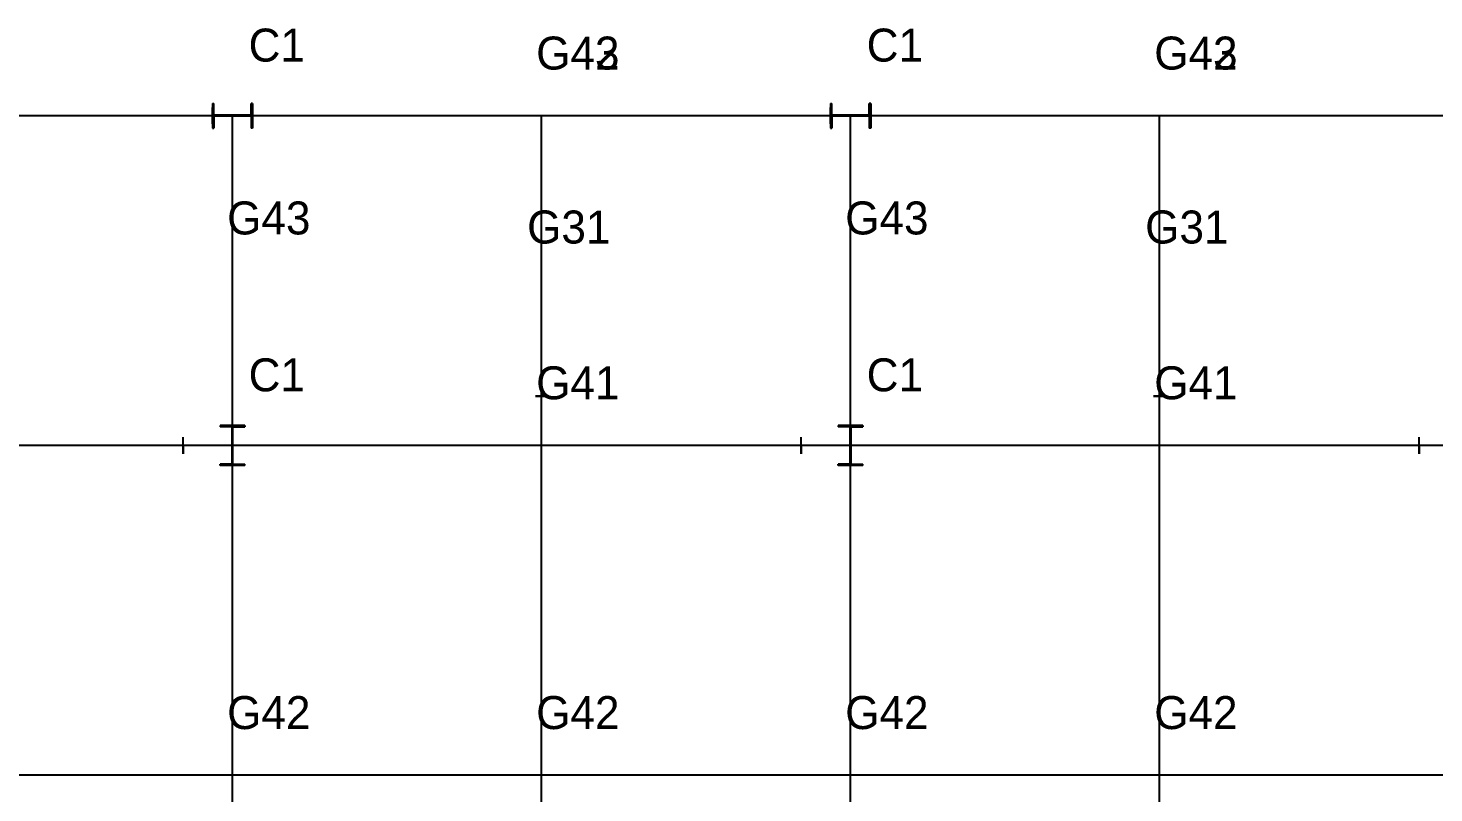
# Model space of a CAD drawing. Extents: x -150 to 68522, y -150 to 33063.
# Drawn here: x 17519 to 34578, y 23786 to 33063 of the extents above; entities that cross this region are included whole.
import ezdxf
from ezdxf.enums import TextEntityAlignment as Align

# ---------------------------------------------------------------- set-up
doc = ezdxf.new("R2010")
doc.units = 0
doc.layers.get('0').update_dxf_attribs({"color": 2, "linetype": 'CONTINUOUS'})

msp = doc.modelspace()

# ---------------------------------------------------------------- linework, layer by layer
for p, q in [((20000, 32000), (12500, 32000)), ((20000, 32000, 3330), (12500, 32000, 3330)), ((20000, 32000, 6460), (12500, 32000, 6460)), ((20000, 32000, 9590), (12500, 32000, 9590)), ((20000, 28000), (20000, 32000)), ((27500, 32000), (20000, 32000)), ((20000, 32000), (20000, 32000, 3330)), ((27500, 32000, 3330), (20000, 32000, 3330)), ((20000, 28000, 3330), (20000, 32000, 3330)), ((20000, 32000, 3330), (20000, 32000, 6460)), ((20000, 32000, 6460), (20000, 32000, 9590)), ((27500, 32000, 6460), (20000, 32000, 6460)), ((20000, 28000, 6460), (20000, 32000, 6460)), ((27500, 32000, 9590), (20000, 32000, 9590)), ((20000, 28000, 9590), (20000, 32000, 9590)), ((23750, 28000, 3330), (23750, 32000, 3330)), ((23750, 28000, 6460), (23750, 32000, 6460)), ((23750, 28000, 9590), (23750, 32000, 9590)), ((27500, 28000), (27500, 32000)), ((35000, 32000), (27500, 32000)), ((27500, 32000), (27500, 32000, 3330)), ((35000, 32000, 3330), (27500, 32000, 3330)), ((27500, 28000, 3330), (27500, 32000, 3330)), ((27500, 32000, 3330), (27500, 32000, 6460)), ((27500, 32000, 6460), (27500, 32000, 9590)), ((35000, 32000, 6460), (27500, 32000, 6460)), ((27500, 28000, 6460), (27500, 32000, 6460)), ((35000, 32000, 9590), (27500, 32000, 9590)), ((27500, 28000, 9590), (27500, 32000, 9590)), ((31250, 28000, 3330), (31250, 32000, 3330)), ((31250, 28000, 6460), (31250, 32000, 6460)), ((31250, 28000, 9590), (31250, 32000, 9590)), ((20000, 28000), (12500, 28000)), ((20000, 28000, 3330), (12500, 28000, 3330)), ((20000, 28000, 6460), (12500, 28000, 6460)), ((20000, 28000, 9590), (12500, 28000, 9590)), ((27500, 28000), (20000, 28000)), ((20000, 28000), (20000, 28000, 3330)), ((20000, 24000), (20000, 28000)), ((27500, 28000, 3330), (20000, 28000, 3330)), ((20000, 20000, 3330), (20000, 28000, 3330)), ((20000, 28000, 3330), (20000, 28000, 6460)), ((20000, 28000, 6460), (20000, 28000, 9590)), ((27500, 28000, 6460), (20000, 28000, 6460)), ((20000, 20000, 6460), (20000, 28000, 6460)), ((27500, 28000, 9590), (20000, 28000, 9590)), ((20000, 20000, 9590), (20000, 28000, 9590)), ((23750, 20000, 3330), (23750, 28000, 3330)), ((23750, 20000, 6460), (23750, 28000, 6460)), ((23750, 20000, 9590), (23750, 28000, 9590)), ((35000, 28000), (27500, 28000)), ((27500, 28000), (27500, 28000, 3330)), ((27500, 24000), (27500, 28000)), ((35000, 28000, 3330), (27500, 28000, 3330)), ((27500, 20000, 3330), (27500, 28000, 3330)), ((27500, 28000, 3330), (27500, 28000, 6460)), ((27500, 28000, 6460), (27500, 28000, 9590)), ((35000, 28000, 6460), (27500, 28000, 6460)), ((27500, 20000, 6460), (27500, 28000, 6460)), ((35000, 28000, 9590), (27500, 28000, 9590)), ((27500, 20000, 9590), (27500, 28000, 9590)), ((31250, 20000, 3330), (31250, 28000, 3330)), ((31250, 20000, 6460), (31250, 28000, 6460)), ((31250, 20000, 9590), (31250, 28000, 9590)), ((20000, 24000), (12500, 24000)), ((20000, 20000), (20000, 24000)), ((27500, 24000), (20000, 24000)), ((27500, 20000), (27500, 24000)), ((35000, 24000), (27500, 24000))]:
    msp.add_line(p, q)
at = {"layer": 'C1'}
for p, q in [((19756, 32150), (19756, 31850)), ((19756, 32150), (19774, 32150)), ((19756, 32150, 3330), (19756, 31850, 3330)), ((19756, 32150, 3330), (19774, 32150, 3330)), ((19756, 32150, 6460), (19756, 31850, 6460)), ((19756, 32150, 6460), (19774, 32150, 6460)), ((19774, 32005.5), (19774, 32150)), ((19774, 32005.5, 3330), (19774, 32150, 3330)), ((19774, 32005.5, 6460), (19774, 32150, 6460)), ((20226, 32005.5), (20226, 32150)), ((20244, 32150), (20226, 32150)), ((20226, 32005.5, 3330), (20226, 32150, 3330)), ((20244, 32150, 3330), (20226, 32150, 3330)), ((20226, 32005.5, 6460), (20226, 32150, 6460)), ((20244, 32150, 6460), (20226, 32150, 6460)), ((20244, 32150), (20244, 31850)), ((20244, 32150, 3330), (20244, 31850, 3330)), ((20244, 32150, 6460), (20244, 31850, 6460)), ((27256, 32150), (27256, 31850)), ((27256, 32150), (27274, 32150)), ((27256, 32150, 3330), (27256, 31850, 3330)), ((27256, 32150, 3330), (27274, 32150, 3330)), ((27256, 32150, 6460), (27256, 31850, 6460)), ((27256, 32150, 6460), (27274, 32150, 6460)), ((27274, 32005.5), (27274, 32150)), ((27274, 32005.5, 3330), (27274, 32150, 3330)), ((27274, 32005.5, 6460), (27274, 32150, 6460)), ((27726, 32005.5), (27726, 32150)), ((27744, 32150), (27726, 32150)), ((27726, 32005.5, 3330), (27726, 32150, 3330)), ((27744, 32150, 3330), (27726, 32150, 3330)), ((27726, 32005.5, 6460), (27726, 32150, 6460)), ((27744, 32150, 6460), (27726, 32150, 6460)), ((27744, 32150), (27744, 31850)), ((27744, 32150, 3330), (27744, 31850, 3330)), ((27744, 32150, 6460), (27744, 31850, 6460)), ((20226, 32005.5), (19774, 32005.5)), ((19774, 32005.5), (19774, 32005.5)), ((19774, 32005.5), (19774, 32005.5)), ((19774, 32005.5), (19774, 32005.5)), ((20226, 32005.5, 3330), (19774, 32005.5, 3330)), ((19774, 32005.5, 3330), (19774, 32005.5, 3330)), ((19774, 32005.5, 3330), (19774, 32005.5, 3330)), ((19774, 32005.5, 3330), (19774, 32005.5, 3330)), ((20226, 32005.5, 6460), (19774, 32005.5, 6460)), ((19774, 32005.5, 6460), (19774, 32005.5, 6460)), ((19774, 32005.5, 6460), (19774, 32005.5, 6460)), ((19774, 32005.5, 6460), (19774, 32005.5, 6460)), ((20226, 31994.5), (19774, 31994.5)), ((19774, 31994.5), (19774, 31994.5)), ((19774, 31994.5), (19774, 31994.5)), ((19774, 31994.5), (19774, 31994.5)), ((19774, 31994.5), (19774, 31850)), ((20226, 31994.5, 3330), (19774, 31994.5, 3330)), ((19774, 31994.5, 3330), (19774, 31994.5, 3330)), ((19774, 31994.5, 3330), (19774, 31994.5, 3330)), ((19774, 31994.5, 3330), (19774, 31994.5, 3330)), ((19774, 31994.5, 3330), (19774, 31850, 3330)), ((20226, 31994.5, 6460), (19774, 31994.5, 6460)), ((19774, 31994.5, 6460), (19774, 31994.5, 6460)), ((19774, 31994.5, 6460), (19774, 31994.5, 6460)), ((19774, 31994.5, 6460), (19774, 31994.5, 6460)), ((19774, 31994.5, 6460), (19774, 31850, 6460)), ((20226, 32005.5), (20226, 32005.5)), ((20226, 32005.5), (20226, 32005.5)), ((20226, 32005.5), (20226, 32005.5)), ((20226, 32005.5, 3330), (20226, 32005.5, 3330)), ((20226, 32005.5, 3330), (20226, 32005.5, 3330)), ((20226, 32005.5, 3330), (20226, 32005.5, 3330)), ((20226, 32005.5, 6460), (20226, 32005.5, 6460)), ((20226, 32005.5, 6460), (20226, 32005.5, 6460)), ((20226, 32005.5, 6460), (20226, 32005.5, 6460)), ((20226, 31994.5), (20226, 31994.5)), ((20226, 31994.5), (20226, 31994.5)), ((20226, 31994.5), (20226, 31994.5)), ((20226, 31994.5), (20226, 31850)), ((20226, 31994.5, 3330), (20226, 31994.5, 3330)), ((20226, 31994.5, 3330), (20226, 31994.5, 3330)), ((20226, 31994.5, 3330), (20226, 31994.5, 3330)), ((20226, 31994.5, 3330), (20226, 31850, 3330)), ((20226, 31994.5, 6460), (20226, 31994.5, 6460)), ((20226, 31994.5, 6460), (20226, 31994.5, 6460)), ((20226, 31994.5, 6460), (20226, 31994.5, 6460)), ((20226, 31994.5, 6460), (20226, 31850, 6460)), ((27726, 32005.5), (27274, 32005.5)), ((27274, 32005.5), (27274, 32005.5)), ((27274, 32005.5), (27274, 32005.5)), ((27274, 32005.5), (27274, 32005.5)), ((27726, 32005.5, 3330), (27274, 32005.5, 3330)), ((27274, 32005.5, 3330), (27274, 32005.5, 3330)), ((27274, 32005.5, 3330), (27274, 32005.5, 3330)), ((27274, 32005.5, 3330), (27274, 32005.5, 3330)), ((27726, 32005.5, 6460), (27274, 32005.5, 6460)), ((27274, 32005.5, 6460), (27274, 32005.5, 6460)), ((27274, 32005.5, 6460), (27274, 32005.5, 6460)), ((27274, 32005.5, 6460), (27274, 32005.5, 6460)), ((27726, 31994.5), (27274, 31994.5)), ((27274, 31994.5), (27274, 31994.5)), ((27274, 31994.5), (27274, 31994.5)), ((27274, 31994.5), (27274, 31994.5)), ((27274, 31994.5), (27274, 31850)), ((27726, 31994.5, 3330), (27274, 31994.5, 3330)), ((27274, 31994.5, 3330), (27274, 31994.5, 3330)), ((27274, 31994.5, 3330), (27274, 31994.5, 3330)), ((27274, 31994.5, 3330), (27274, 31994.5, 3330)), ((27274, 31994.5, 3330), (27274, 31850, 3330)), ((27726, 31994.5, 6460), (27274, 31994.5, 6460)), ((27274, 31994.5, 6460), (27274, 31994.5, 6460)), ((27274, 31994.5, 6460), (27274, 31994.5, 6460)), ((27274, 31994.5, 6460), (27274, 31994.5, 6460)), ((27274, 31994.5, 6460), (27274, 31850, 6460)), ((27726, 32005.5), (27726, 32005.5)), ((27726, 32005.5), (27726, 32005.5)), ((27726, 32005.5), (27726, 32005.5)), ((27726, 32005.5, 3330), (27726, 32005.5, 3330)), ((27726, 32005.5, 3330), (27726, 32005.5, 3330)), ((27726, 32005.5, 3330), (27726, 32005.5, 3330)), ((27726, 32005.5, 6460), (27726, 32005.5, 6460)), ((27726, 32005.5, 6460), (27726, 32005.5, 6460)), ((27726, 32005.5, 6460), (27726, 32005.5, 6460)), ((27726, 31994.5), (27726, 31994.5)), ((27726, 31994.5), (27726, 31994.5)), ((27726, 31994.5), (27726, 31994.5)), ((27726, 31994.5), (27726, 31850)), ((27726, 31994.5, 3330), (27726, 31994.5, 3330)), ((27726, 31994.5, 3330), (27726, 31994.5, 3330)), ((27726, 31994.5, 3330), (27726, 31994.5, 3330)), ((27726, 31994.5, 3330), (27726, 31850, 3330)), ((27726, 31994.5, 6460), (27726, 31994.5, 6460)), ((27726, 31994.5, 6460), (27726, 31994.5, 6460)), ((27726, 31994.5, 6460), (27726, 31994.5, 6460)), ((27726, 31994.5, 6460), (27726, 31850, 6460)), ((19756, 31850), (19774, 31850)), ((19756, 31850, 3330), (19774, 31850, 3330)), ((19756, 31850, 6460), (19774, 31850, 6460)), ((20244, 31850), (20226, 31850)), ((20244, 31850, 3330), (20226, 31850, 3330)), ((20244, 31850, 6460), (20226, 31850, 6460)), ((27256, 31850), (27274, 31850)), ((27256, 31850, 3330), (27274, 31850, 3330)), ((27256, 31850, 6460), (27274, 31850, 6460)), ((27744, 31850), (27726, 31850)), ((27744, 31850, 3330), (27726, 31850, 3330)), ((27744, 31850, 6460), (27726, 31850, 6460)), ((20150, 28244), (19850, 28244)), ((19850, 28244), (19850, 28226)), ((20150, 28244, 3330), (19850, 28244, 3330)), ((19850, 28244, 3330), (19850, 28226, 3330)), ((20150, 28244, 6460), (19850, 28244, 6460)), ((19850, 28244, 6460), (19850, 28226, 6460)), ((19994.5, 28226), (19850, 28226)), ((19994.5, 28226, 3330), (19850, 28226, 3330)), ((19994.5, 28226, 6460), (19850, 28226, 6460)), ((19994.5, 27774), (19994.5, 28226)), ((19994.5, 28226), (19994.5, 28226)), ((19994.5, 28226), (19994.5, 28226)), ((19994.5, 28226), (19994.5, 28226)), ((19994.5, 27774, 3330), (19994.5, 28226, 3330)), ((19994.5, 28226, 3330), (19994.5, 28226, 3330)), ((19994.5, 28226, 3330), (19994.5, 28226, 3330)), ((19994.5, 28226, 3330), (19994.5, 28226, 3330)), ((19994.5, 27774, 6460), (19994.5, 28226, 6460)), ((19994.5, 28226, 6460), (19994.5, 28226, 6460)), ((19994.5, 28226, 6460), (19994.5, 28226, 6460)), ((19994.5, 28226, 6460), (19994.5, 28226, 6460)), ((20005.5, 27774), (20005.5, 28226)), ((20005.5, 28226), (20005.5, 28226)), ((20005.5, 28226), (20005.5, 28226)), ((20005.5, 28226), (20005.5, 28226)), ((20005.5, 28226), (20150, 28226)), ((20005.5, 27774, 3330), (20005.5, 28226, 3330)), ((20005.5, 28226, 3330), (20005.5, 28226, 3330)), ((20005.5, 28226, 3330), (20005.5, 28226, 3330)), ((20005.5, 28226, 3330), (20005.5, 28226, 3330)), ((20005.5, 28226, 3330), (20150, 28226, 3330)), ((20005.5, 27774, 6460), (20005.5, 28226, 6460)), ((20005.5, 28226, 6460), (20005.5, 28226, 6460)), ((20005.5, 28226, 6460), (20005.5, 28226, 6460)), ((20005.5, 28226, 6460), (20005.5, 28226, 6460)), ((20005.5, 28226, 6460), (20150, 28226, 6460)), ((20150, 28244), (20150, 28226)), ((20150, 28244, 3330), (20150, 28226, 3330)), ((20150, 28244, 6460), (20150, 28226, 6460)), ((27650, 28244), (27350, 28244)), ((27350, 28244), (27350, 28226)), ((27650, 28244, 3330), (27350, 28244, 3330)), ((27350, 28244, 3330), (27350, 28226, 3330)), ((27650, 28244, 6460), (27350, 28244, 6460)), ((27350, 28244, 6460), (27350, 28226, 6460)), ((27494.5, 28226), (27350, 28226)), ((27494.5, 28226, 3330), (27350, 28226, 3330)), ((27494.5, 28226, 6460), (27350, 28226, 6460)), ((27494.5, 27774), (27494.5, 28226)), ((27494.5, 28226), (27494.5, 28226)), ((27494.5, 28226), (27494.5, 28226)), ((27494.5, 28226), (27494.5, 28226)), ((27494.5, 27774, 3330), (27494.5, 28226, 3330)), ((27494.5, 28226, 3330), (27494.5, 28226, 3330)), ((27494.5, 28226, 3330), (27494.5, 28226, 3330)), ((27494.5, 28226, 3330), (27494.5, 28226, 3330)), ((27494.5, 27774, 6460), (27494.5, 28226, 6460)), ((27494.5, 28226, 6460), (27494.5, 28226, 6460)), ((27494.5, 28226, 6460), (27494.5, 28226, 6460)), ((27494.5, 28226, 6460), (27494.5, 28226, 6460)), ((27505.5, 27774), (27505.5, 28226)), ((27505.5, 28226), (27505.5, 28226)), ((27505.5, 28226), (27505.5, 28226)), ((27505.5, 28226), (27505.5, 28226)), ((27505.5, 28226), (27650, 28226)), ((27505.5, 27774, 3330), (27505.5, 28226, 3330)), ((27505.5, 28226, 3330), (27505.5, 28226, 3330)), ((27505.5, 28226, 3330), (27505.5, 28226, 3330)), ((27505.5, 28226, 3330), (27505.5, 28226, 3330)), ((27505.5, 28226, 3330), (27650, 28226, 3330)), ((27505.5, 27774, 6460), (27505.5, 28226, 6460)), ((27505.5, 28226, 6460), (27505.5, 28226, 6460)), ((27505.5, 28226, 6460), (27505.5, 28226, 6460)), ((27505.5, 28226, 6460), (27505.5, 28226, 6460)), ((27505.5, 28226, 6460), (27650, 28226, 6460)), ((27650, 28244), (27650, 28226)), ((27650, 28244, 3330), (27650, 28226, 3330)), ((27650, 28244, 6460), (27650, 28226, 6460)), ((19994.5, 27774), (19850, 27774)), ((19850, 27756), (19850, 27774)), ((19994.5, 27774, 3330), (19850, 27774, 3330)), ((19850, 27756, 3330), (19850, 27774, 3330)), ((19994.5, 27774, 6460), (19850, 27774, 6460)), ((19850, 27756, 6460), (19850, 27774, 6460)), ((20150, 27756), (19850, 27756)), ((20150, 27756, 3330), (19850, 27756, 3330)), ((20150, 27756, 6460), (19850, 27756, 6460)), ((19994.5, 27774), (19994.5, 27774)), ((19994.5, 27774), (19994.5, 27774)), ((19994.5, 27774), (19994.5, 27774)), ((19994.5, 27774, 3330), (19994.5, 27774, 3330)), ((19994.5, 27774, 3330), (19994.5, 27774, 3330)), ((19994.5, 27774, 3330), (19994.5, 27774, 3330)), ((19994.5, 27774, 6460), (19994.5, 27774, 6460)), ((19994.5, 27774, 6460), (19994.5, 27774, 6460)), ((19994.5, 27774, 6460), (19994.5, 27774, 6460)), ((20005.5, 27774), (20005.5, 27774)), ((20005.5, 27774), (20005.5, 27774)), ((20005.5, 27774), (20005.5, 27774)), ((20005.5, 27774), (20150, 27774)), ((20005.5, 27774, 3330), (20005.5, 27774, 3330)), ((20005.5, 27774, 3330), (20005.5, 27774, 3330)), ((20005.5, 27774, 3330), (20005.5, 27774, 3330)), ((20005.5, 27774, 3330), (20150, 27774, 3330)), ((20005.5, 27774, 6460), (20005.5, 27774, 6460)), ((20005.5, 27774, 6460), (20005.5, 27774, 6460)), ((20005.5, 27774, 6460), (20005.5, 27774, 6460)), ((20005.5, 27774, 6460), (20150, 27774, 6460)), ((20150, 27756), (20150, 27774)), ((20150, 27756, 3330), (20150, 27774, 3330)), ((20150, 27756, 6460), (20150, 27774, 6460)), ((27494.5, 27774), (27350, 27774)), ((27350, 27756), (27350, 27774)), ((27494.5, 27774, 3330), (27350, 27774, 3330)), ((27350, 27756, 3330), (27350, 27774, 3330)), ((27494.5, 27774, 6460), (27350, 27774, 6460)), ((27350, 27756, 6460), (27350, 27774, 6460)), ((27650, 27756), (27350, 27756)), ((27650, 27756, 3330), (27350, 27756, 3330)), ((27650, 27756, 6460), (27350, 27756, 6460)), ((27494.5, 27774), (27494.5, 27774)), ((27494.5, 27774), (27494.5, 27774)), ((27494.5, 27774), (27494.5, 27774)), ((27494.5, 27774, 3330), (27494.5, 27774, 3330)), ((27494.5, 27774, 3330), (27494.5, 27774, 3330)), ((27494.5, 27774, 3330), (27494.5, 27774, 3330)), ((27494.5, 27774, 6460), (27494.5, 27774, 6460)), ((27494.5, 27774, 6460), (27494.5, 27774, 6460)), ((27494.5, 27774, 6460), (27494.5, 27774, 6460)), ((27505.5, 27774), (27505.5, 27774)), ((27505.5, 27774), (27505.5, 27774)), ((27505.5, 27774), (27505.5, 27774)), ((27505.5, 27774), (27650, 27774)), ((27505.5, 27774, 3330), (27505.5, 27774, 3330)), ((27505.5, 27774, 3330), (27505.5, 27774, 3330)), ((27505.5, 27774, 3330), (27505.5, 27774, 3330)), ((27505.5, 27774, 3330), (27650, 27774, 3330)), ((27505.5, 27774, 6460), (27505.5, 27774, 6460)), ((27505.5, 27774, 6460), (27505.5, 27774, 6460)), ((27505.5, 27774, 6460), (27505.5, 27774, 6460)), ((27505.5, 27774, 6460), (27650, 27774, 6460)), ((27650, 27756), (27650, 27774)), ((27650, 27756, 3330), (27650, 27774, 3330)), ((27650, 27756, 6460), (27650, 27774, 6460))]:
    msp.add_line(p, q, dxfattribs=at)
at = {"layer": 'G31', "extrusion": (0, 1, 0)}
for p, q in [((23675, 28600, 3480), (23825, 28600, 3480)), ((23675, 28600, 3180), (23825, 28600, 3180)), ((23746.75, 28600, 3471), (23675, 28600, 3471)), ((23675, 28600, 3480), (23675, 28600, 3471)), ((23746.75, 28600, 3189), (23675, 28600, 3189)), ((23675, 28600, 3180), (23675, 28600, 3189)), ((23675, 28600, 6610), (23825, 28600, 6610)), ((23675, 28600, 6310), (23825, 28600, 6310)), ((23746.75, 28600, 6601), (23675, 28600, 6601)), ((23675, 28600, 6610), (23675, 28600, 6601)), ((23746.75, 28600, 6319), (23675, 28600, 6319)), ((23675, 28600, 6310), (23675, 28600, 6319)), ((23675, 28600, 9740), (23825, 28600, 9740)), ((23675, 28600, 9440), (23825, 28600, 9440)), ((23746.75, 28600, 9731), (23675, 28600, 9731)), ((23675, 28600, 9740), (23675, 28600, 9731)), ((23746.75, 28600, 9449), (23675, 28600, 9449)), ((23675, 28600, 9440), (23675, 28600, 9449)), ((23746.75, 28600, 3189), (23746.75, 28600, 3471)), ((23746.75, 28600, 3471), (23746.75, 28600, 3471)), ((23746.75, 28600, 3189), (23746.75, 28600, 3189)), ((23746.75, 28600, 3471), (23746.75, 28600, 3471)), ((23746.75, 28600, 3189), (23746.75, 28600, 3189)), ((23746.75, 28600, 3471), (23746.75, 28600, 3471)), ((23746.75, 28600, 3189), (23746.75, 28600, 3189)), ((23746.75, 28600, 6319), (23746.75, 28600, 6601)), ((23746.75, 28600, 6601), (23746.75, 28600, 6601)), ((23746.75, 28600, 6319), (23746.75, 28600, 6319)), ((23746.75, 28600, 6601), (23746.75, 28600, 6601)), ((23746.75, 28600, 6319), (23746.75, 28600, 6319)), ((23746.75, 28600, 6601), (23746.75, 28600, 6601)), ((23746.75, 28600, 6319), (23746.75, 28600, 6319)), ((23746.75, 28600, 9449), (23746.75, 28600, 9731)), ((23746.75, 28600, 9731), (23746.75, 28600, 9731)), ((23746.75, 28600, 9449), (23746.75, 28600, 9449)), ((23746.75, 28600, 9731), (23746.75, 28600, 9731)), ((23746.75, 28600, 9449), (23746.75, 28600, 9449)), ((23746.75, 28600, 9731), (23746.75, 28600, 9731)), ((23746.75, 28600, 9449), (23746.75, 28600, 9449)), ((23753.25, 28600, 3189), (23753.25, 28600, 3471)), ((23753.25, 28600, 3189), (23753.25, 28600, 3189)), ((23753.25, 28600, 3471), (23753.25, 28600, 3471)), ((23753.25, 28600, 3189), (23753.25, 28600, 3189)), ((23753.25, 28600, 3471), (23753.25, 28600, 3471)), ((23753.25, 28600, 3189), (23753.25, 28600, 3189)), ((23753.25, 28600, 3471), (23753.25, 28600, 3471)), ((23753.25, 28600, 3471), (23825, 28600, 3471)), ((23753.25, 28600, 3189), (23825, 28600, 3189)), ((23753.25, 28600, 6319), (23753.25, 28600, 6601)), ((23753.25, 28600, 6319), (23753.25, 28600, 6319)), ((23753.25, 28600, 6601), (23753.25, 28600, 6601)), ((23753.25, 28600, 6319), (23753.25, 28600, 6319)), ((23753.25, 28600, 6601), (23753.25, 28600, 6601)), ((23753.25, 28600, 6319), (23753.25, 28600, 6319)), ((23753.25, 28600, 6601), (23753.25, 28600, 6601)), ((23753.25, 28600, 6601), (23825, 28600, 6601)), ((23753.25, 28600, 6319), (23825, 28600, 6319)), ((23753.25, 28600, 9449), (23753.25, 28600, 9731)), ((23753.25, 28600, 9449), (23753.25, 28600, 9449)), ((23753.25, 28600, 9731), (23753.25, 28600, 9731)), ((23753.25, 28600, 9449), (23753.25, 28600, 9449)), ((23753.25, 28600, 9731), (23753.25, 28600, 9731)), ((23753.25, 28600, 9449), (23753.25, 28600, 9449)), ((23753.25, 28600, 9731), (23753.25, 28600, 9731)), ((23753.25, 28600, 9731), (23825, 28600, 9731)), ((23753.25, 28600, 9449), (23825, 28600, 9449)), ((23825, 28600, 3480), (23825, 28600, 3471)), ((23825, 28600, 3180), (23825, 28600, 3189)), ((23825, 28600, 6610), (23825, 28600, 6601)), ((23825, 28600, 6310), (23825, 28600, 6319)), ((23825, 28600, 9740), (23825, 28600, 9731)), ((23825, 28600, 9440), (23825, 28600, 9449)), ((31175, 28600, 3480), (31325, 28600, 3480)), ((31175, 28600, 3180), (31325, 28600, 3180)), ((31246.75, 28600, 3471), (31175, 28600, 3471)), ((31175, 28600, 3480), (31175, 28600, 3471)), ((31246.75, 28600, 3189), (31175, 28600, 3189)), ((31175, 28600, 3180), (31175, 28600, 3189)), ((31175, 28600, 6610), (31325, 28600, 6610)), ((31175, 28600, 6310), (31325, 28600, 6310)), ((31246.75, 28600, 6601), (31175, 28600, 6601)), ((31175, 28600, 6610), (31175, 28600, 6601)), ((31246.75, 28600, 6319), (31175, 28600, 6319)), ((31175, 28600, 6310), (31175, 28600, 6319)), ((31175, 28600, 9740), (31325, 28600, 9740)), ((31175, 28600, 9440), (31325, 28600, 9440)), ((31246.75, 28600, 9731), (31175, 28600, 9731)), ((31175, 28600, 9740), (31175, 28600, 9731)), ((31246.75, 28600, 9449), (31175, 28600, 9449)), ((31175, 28600, 9440), (31175, 28600, 9449)), ((31246.75, 28600, 3189), (31246.75, 28600, 3471)), ((31246.75, 28600, 3471), (31246.75, 28600, 3471)), ((31246.75, 28600, 3189), (31246.75, 28600, 3189)), ((31246.75, 28600, 3471), (31246.75, 28600, 3471)), ((31246.75, 28600, 3189), (31246.75, 28600, 3189)), ((31246.75, 28600, 3471), (31246.75, 28600, 3471)), ((31246.75, 28600, 3189), (31246.75, 28600, 3189)), ((31246.75, 28600, 6319), (31246.75, 28600, 6601)), ((31246.75, 28600, 6601), (31246.75, 28600, 6601)), ((31246.75, 28600, 6319), (31246.75, 28600, 6319)), ((31246.75, 28600, 6601), (31246.75, 28600, 6601)), ((31246.75, 28600, 6319), (31246.75, 28600, 6319)), ((31246.75, 28600, 6601), (31246.75, 28600, 6601)), ((31246.75, 28600, 6319), (31246.75, 28600, 6319)), ((31246.75, 28600, 9449), (31246.75, 28600, 9731)), ((31246.75, 28600, 9731), (31246.75, 28600, 9731)), ((31246.75, 28600, 9449), (31246.75, 28600, 9449)), ((31246.75, 28600, 9731), (31246.75, 28600, 9731)), ((31246.75, 28600, 9449), (31246.75, 28600, 9449)), ((31246.75, 28600, 9731), (31246.75, 28600, 9731)), ((31246.75, 28600, 9449), (31246.75, 28600, 9449)), ((31253.25, 28600, 3189), (31253.25, 28600, 3471)), ((31253.25, 28600, 3189), (31253.25, 28600, 3189)), ((31253.25, 28600, 3471), (31253.25, 28600, 3471)), ((31253.25, 28600, 3189), (31253.25, 28600, 3189)), ((31253.25, 28600, 3471), (31253.25, 28600, 3471)), ((31253.25, 28600, 3189), (31253.25, 28600, 3189)), ((31253.25, 28600, 3471), (31253.25, 28600, 3471)), ((31253.25, 28600, 3471), (31325, 28600, 3471)), ((31253.25, 28600, 3189), (31325, 28600, 3189)), ((31253.25, 28600, 6319), (31253.25, 28600, 6601)), ((31253.25, 28600, 6319), (31253.25, 28600, 6319)), ((31253.25, 28600, 6601), (31253.25, 28600, 6601)), ((31253.25, 28600, 6319), (31253.25, 28600, 6319)), ((31253.25, 28600, 6601), (31253.25, 28600, 6601)), ((31253.25, 28600, 6319), (31253.25, 28600, 6319)), ((31253.25, 28600, 6601), (31253.25, 28600, 6601)), ((31253.25, 28600, 6601), (31325, 28600, 6601)), ((31253.25, 28600, 6319), (31325, 28600, 6319)), ((31253.25, 28600, 9449), (31253.25, 28600, 9731)), ((31253.25, 28600, 9449), (31253.25, 28600, 9449)), ((31253.25, 28600, 9731), (31253.25, 28600, 9731)), ((31253.25, 28600, 9449), (31253.25, 28600, 9449)), ((31253.25, 28600, 9731), (31253.25, 28600, 9731)), ((31253.25, 28600, 9449), (31253.25, 28600, 9449)), ((31253.25, 28600, 9731), (31253.25, 28600, 9731)), ((31253.25, 28600, 9731), (31325, 28600, 9731)), ((31253.25, 28600, 9449), (31325, 28600, 9449)), ((31325, 28600, 3480), (31325, 28600, 3471)), ((31325, 28600, 3180), (31325, 28600, 3189)), ((31325, 28600, 6610), (31325, 28600, 6601)), ((31325, 28600, 6310), (31325, 28600, 6319)), ((31325, 28600, 9740), (31325, 28600, 9731)), ((31325, 28600, 9440), (31325, 28600, 9449))]:
    msp.add_line(p, q, dxfattribs=at)
at = {"layer": 'G41', "extrusion": (-1, 0, 0)}
for p, q in [((19400, 27900, 3530), (19400, 28100, 3530)), ((19400, 27900, 3130), (19400, 28100, 3130)), ((19400, 28006, 3508), (19400, 28100, 3508)), ((19400, 28100, 3530), (19400, 28100, 3508)), ((19400, 28006, 3152), (19400, 28100, 3152)), ((19400, 28100, 3130), (19400, 28100, 3152)), ((19400, 27900, 6660), (19400, 28100, 6660)), ((19400, 27900, 6260), (19400, 28100, 6260)), ((19400, 28006, 6638), (19400, 28100, 6638)), ((19400, 28100, 6660), (19400, 28100, 6638)), ((19400, 28006, 6282), (19400, 28100, 6282)), ((19400, 28100, 6260), (19400, 28100, 6282)), ((19400, 27900, 9790), (19400, 28100, 9790)), ((19400, 27900, 9390), (19400, 28100, 9390)), ((19400, 28006, 9768), (19400, 28100, 9768)), ((19400, 28100, 9790), (19400, 28100, 9768)), ((19400, 28006, 9412), (19400, 28100, 9412)), ((19400, 28100, 9390), (19400, 28100, 9412)), ((19400, 28006, 3152), (19400, 28006, 3508)), ((19400, 28006, 3152), (19400, 28006, 3152)), ((19400, 28006, 3508), (19400, 28006, 3508)), ((19400, 28006, 3152), (19400, 28006, 3152)), ((19400, 28006, 3508), (19400, 28006, 3508)), ((19400, 28006, 3152), (19400, 28006, 3152)), ((19400, 28006, 3508), (19400, 28006, 3508)), ((19400, 28006, 6282), (19400, 28006, 6638)), ((19400, 28006, 6282), (19400, 28006, 6282)), ((19400, 28006, 6638), (19400, 28006, 6638)), ((19400, 28006, 6282), (19400, 28006, 6282)), ((19400, 28006, 6638), (19400, 28006, 6638)), ((19400, 28006, 6282), (19400, 28006, 6282)), ((19400, 28006, 6638), (19400, 28006, 6638)), ((19400, 28006, 9412), (19400, 28006, 9768)), ((19400, 28006, 9412), (19400, 28006, 9412)), ((19400, 28006, 9768), (19400, 28006, 9768)), ((19400, 28006, 9412), (19400, 28006, 9412)), ((19400, 28006, 9768), (19400, 28006, 9768)), ((19400, 28006, 9412), (19400, 28006, 9412)), ((19400, 28006, 9768), (19400, 28006, 9768)), ((19400, 27994, 3152), (19400, 27994, 3508)), ((19400, 27994, 3508), (19400, 27994, 3508)), ((19400, 27994, 3152), (19400, 27994, 3152)), ((19400, 27994, 3508), (19400, 27994, 3508)), ((19400, 27994, 3152), (19400, 27994, 3152)), ((19400, 27994, 3508), (19400, 27994, 3508)), ((19400, 27994, 3152), (19400, 27994, 3152)), ((19400, 27994, 3508), (19400, 27900, 3508)), ((19400, 27994, 3152), (19400, 27900, 3152)), ((19400, 27994, 6282), (19400, 27994, 6638)), ((19400, 27994, 6638), (19400, 27994, 6638)), ((19400, 27994, 6282), (19400, 27994, 6282)), ((19400, 27994, 6638), (19400, 27994, 6638)), ((19400, 27994, 6282), (19400, 27994, 6282)), ((19400, 27994, 6638), (19400, 27994, 6638)), ((19400, 27994, 6282), (19400, 27994, 6282)), ((19400, 27994, 6638), (19400, 27900, 6638)), ((19400, 27994, 6282), (19400, 27900, 6282)), ((19400, 27994, 9412), (19400, 27994, 9768)), ((19400, 27994, 9768), (19400, 27994, 9768)), ((19400, 27994, 9412), (19400, 27994, 9412)), ((19400, 27994, 9768), (19400, 27994, 9768)), ((19400, 27994, 9412), (19400, 27994, 9412)), ((19400, 27994, 9768), (19400, 27994, 9768)), ((19400, 27994, 9412), (19400, 27994, 9412)), ((19400, 27994, 9768), (19400, 27900, 9768)), ((19400, 27994, 9412), (19400, 27900, 9412)), ((26900, 27900, 3530), (26900, 28100, 3530)), ((26900, 27900, 3130), (26900, 28100, 3130)), ((26900, 28006, 3508), (26900, 28100, 3508)), ((26900, 28100, 3530), (26900, 28100, 3508)), ((26900, 28006, 3152), (26900, 28100, 3152)), ((26900, 28100, 3130), (26900, 28100, 3152)), ((26900, 27900, 6660), (26900, 28100, 6660)), ((26900, 27900, 6260), (26900, 28100, 6260)), ((26900, 28006, 6638), (26900, 28100, 6638)), ((26900, 28100, 6660), (26900, 28100, 6638)), ((26900, 28006, 6282), (26900, 28100, 6282)), ((26900, 28100, 6260), (26900, 28100, 6282)), ((26900, 27900, 9790), (26900, 28100, 9790)), ((26900, 27900, 9390), (26900, 28100, 9390)), ((26900, 28006, 9768), (26900, 28100, 9768)), ((26900, 28100, 9790), (26900, 28100, 9768)), ((26900, 28006, 9412), (26900, 28100, 9412)), ((26900, 28100, 9390), (26900, 28100, 9412)), ((26900, 28006, 3152), (26900, 28006, 3508)), ((26900, 28006, 3152), (26900, 28006, 3152)), ((26900, 28006, 3508), (26900, 28006, 3508)), ((26900, 28006, 3152), (26900, 28006, 3152)), ((26900, 28006, 3508), (26900, 28006, 3508)), ((26900, 28006, 3152), (26900, 28006, 3152)), ((26900, 28006, 3508), (26900, 28006, 3508)), ((26900, 28006, 6282), (26900, 28006, 6638)), ((26900, 28006, 6282), (26900, 28006, 6282)), ((26900, 28006, 6638), (26900, 28006, 6638)), ((26900, 28006, 6282), (26900, 28006, 6282)), ((26900, 28006, 6638), (26900, 28006, 6638)), ((26900, 28006, 6282), (26900, 28006, 6282)), ((26900, 28006, 6638), (26900, 28006, 6638)), ((26900, 28006, 9412), (26900, 28006, 9768)), ((26900, 28006, 9412), (26900, 28006, 9412)), ((26900, 28006, 9768), (26900, 28006, 9768)), ((26900, 28006, 9412), (26900, 28006, 9412)), ((26900, 28006, 9768), (26900, 28006, 9768)), ((26900, 28006, 9412), (26900, 28006, 9412)), ((26900, 28006, 9768), (26900, 28006, 9768)), ((26900, 27994, 3152), (26900, 27994, 3508)), ((26900, 27994, 3508), (26900, 27994, 3508)), ((26900, 27994, 3152), (26900, 27994, 3152)), ((26900, 27994, 3508), (26900, 27994, 3508)), ((26900, 27994, 3152), (26900, 27994, 3152)), ((26900, 27994, 3508), (26900, 27994, 3508)), ((26900, 27994, 3152), (26900, 27994, 3152)), ((26900, 27994, 3508), (26900, 27900, 3508)), ((26900, 27994, 3152), (26900, 27900, 3152)), ((26900, 27994, 6282), (26900, 27994, 6638)), ((26900, 27994, 6638), (26900, 27994, 6638)), ((26900, 27994, 6282), (26900, 27994, 6282)), ((26900, 27994, 6638), (26900, 27994, 6638)), ((26900, 27994, 6282), (26900, 27994, 6282)), ((26900, 27994, 6638), (26900, 27994, 6638)), ((26900, 27994, 6282), (26900, 27994, 6282)), ((26900, 27994, 6638), (26900, 27900, 6638)), ((26900, 27994, 6282), (26900, 27900, 6282)), ((26900, 27994, 9412), (26900, 27994, 9768)), ((26900, 27994, 9768), (26900, 27994, 9768)), ((26900, 27994, 9412), (26900, 27994, 9412)), ((26900, 27994, 9768), (26900, 27994, 9768)), ((26900, 27994, 9412), (26900, 27994, 9412)), ((26900, 27994, 9768), (26900, 27994, 9768)), ((26900, 27994, 9412), (26900, 27994, 9412)), ((26900, 27994, 9768), (26900, 27900, 9768)), ((26900, 27994, 9412), (26900, 27900, 9412)), ((34400, 27900, 3530), (34400, 28100, 3530)), ((34400, 27900, 3130), (34400, 28100, 3130)), ((34400, 28006, 3508), (34400, 28100, 3508)), ((34400, 28100, 3530), (34400, 28100, 3508)), ((34400, 28006, 3152), (34400, 28100, 3152)), ((34400, 28100, 3130), (34400, 28100, 3152)), ((34400, 27900, 6660), (34400, 28100, 6660)), ((34400, 27900, 6260), (34400, 28100, 6260)), ((34400, 28006, 6638), (34400, 28100, 6638)), ((34400, 28100, 6660), (34400, 28100, 6638)), ((34400, 28006, 6282), (34400, 28100, 6282)), ((34400, 28100, 6260), (34400, 28100, 6282)), ((34400, 27900, 9790), (34400, 28100, 9790)), ((34400, 27900, 9390), (34400, 28100, 9390)), ((34400, 28006, 9768), (34400, 28100, 9768)), ((34400, 28100, 9790), (34400, 28100, 9768)), ((34400, 28006, 9412), (34400, 28100, 9412)), ((34400, 28100, 9390), (34400, 28100, 9412)), ((34400, 28006, 3152), (34400, 28006, 3508)), ((34400, 28006, 3152), (34400, 28006, 3152)), ((34400, 28006, 3508), (34400, 28006, 3508)), ((34400, 28006, 3152), (34400, 28006, 3152)), ((34400, 28006, 3508), (34400, 28006, 3508)), ((34400, 28006, 3152), (34400, 28006, 3152)), ((34400, 28006, 3508), (34400, 28006, 3508)), ((34400, 28006, 6282), (34400, 28006, 6638)), ((34400, 28006, 6282), (34400, 28006, 6282)), ((34400, 28006, 6638), (34400, 28006, 6638)), ((34400, 28006, 6282), (34400, 28006, 6282)), ((34400, 28006, 6638), (34400, 28006, 6638)), ((34400, 28006, 6282), (34400, 28006, 6282)), ((34400, 28006, 6638), (34400, 28006, 6638)), ((34400, 28006, 9412), (34400, 28006, 9768)), ((34400, 28006, 9412), (34400, 28006, 9412)), ((34400, 28006, 9768), (34400, 28006, 9768)), ((34400, 28006, 9412), (34400, 28006, 9412)), ((34400, 28006, 9768), (34400, 28006, 9768)), ((34400, 28006, 9412), (34400, 28006, 9412)), ((34400, 28006, 9768), (34400, 28006, 9768)), ((34400, 27994, 3152), (34400, 27994, 3508)), ((34400, 27994, 3508), (34400, 27994, 3508)), ((34400, 27994, 3152), (34400, 27994, 3152)), ((34400, 27994, 3508), (34400, 27994, 3508)), ((34400, 27994, 3152), (34400, 27994, 3152)), ((34400, 27994, 3508), (34400, 27994, 3508)), ((34400, 27994, 3152), (34400, 27994, 3152)), ((34400, 27994, 3508), (34400, 27900, 3508)), ((34400, 27994, 3152), (34400, 27900, 3152)), ((34400, 27994, 6282), (34400, 27994, 6638)), ((34400, 27994, 6638), (34400, 27994, 6638)), ((34400, 27994, 6282), (34400, 27994, 6282)), ((34400, 27994, 6638), (34400, 27994, 6638)), ((34400, 27994, 6282), (34400, 27994, 6282)), ((34400, 27994, 6638), (34400, 27994, 6638)), ((34400, 27994, 6282), (34400, 27994, 6282)), ((34400, 27994, 6638), (34400, 27900, 6638)), ((34400, 27994, 6282), (34400, 27900, 6282)), ((34400, 27994, 9412), (34400, 27994, 9768)), ((34400, 27994, 9768), (34400, 27994, 9768)), ((34400, 27994, 9412), (34400, 27994, 9412)), ((34400, 27994, 9768), (34400, 27994, 9768)), ((34400, 27994, 9412), (34400, 27994, 9412)), ((34400, 27994, 9768), (34400, 27994, 9768)), ((34400, 27994, 9412), (34400, 27994, 9412)), ((34400, 27994, 9768), (34400, 27900, 9768)), ((34400, 27994, 9412), (34400, 27900, 9412)), ((19400, 27900, 3530), (19400, 27900, 3508)), ((19400, 27900, 3130), (19400, 27900, 3152)), ((19400, 27900, 6660), (19400, 27900, 6638)), ((19400, 27900, 6260), (19400, 27900, 6282)), ((19400, 27900, 9790), (19400, 27900, 9768)), ((19400, 27900, 9390), (19400, 27900, 9412)), ((26900, 27900, 3530), (26900, 27900, 3508)), ((26900, 27900, 3130), (26900, 27900, 3152)), ((26900, 27900, 6660), (26900, 27900, 6638)), ((26900, 27900, 6260), (26900, 27900, 6282)), ((26900, 27900, 9790), (26900, 27900, 9768)), ((26900, 27900, 9390), (26900, 27900, 9412)), ((34400, 27900, 3530), (34400, 27900, 3508)), ((34400, 27900, 3130), (34400, 27900, 3152)), ((34400, 27900, 6660), (34400, 27900, 6638)), ((34400, 27900, 6260), (34400, 27900, 6282)), ((34400, 27900, 9790), (34400, 27900, 9768)), ((34400, 27900, 9390), (34400, 27900, 9412))]:
    msp.add_line(p, q, dxfattribs=at)
at = {"layer": 'G42', "extrusion": (-1, 0, 0)}
for p, q in [((19756, 31900, 3530), (19756, 32100, 3530)), ((19756, 31900, 3130), (19756, 32100, 3130)), ((19756, 32004.5, 3516), (19756, 32100, 3516)), ((19756, 32100, 3530), (19756, 32100, 3516)), ((19756, 32004.5, 3144), (19756, 32100, 3144)), ((19756, 32100, 3130), (19756, 32100, 3144)), ((19756, 31900, 6660), (19756, 32100, 6660)), ((19756, 31900, 6260), (19756, 32100, 6260)), ((19756, 32004.5, 6646), (19756, 32100, 6646)), ((19756, 32100, 6660), (19756, 32100, 6646)), ((19756, 32004.5, 6274), (19756, 32100, 6274)), ((19756, 32100, 6260), (19756, 32100, 6274)), ((27256, 31900, 3530), (27256, 32100, 3530)), ((27256, 31900, 3130), (27256, 32100, 3130)), ((27256, 32004.5, 3516), (27256, 32100, 3516)), ((27256, 32100, 3530), (27256, 32100, 3516)), ((27256, 32004.5, 3144), (27256, 32100, 3144)), ((27256, 32100, 3130), (27256, 32100, 3144)), ((27256, 31900, 6660), (27256, 32100, 6660)), ((27256, 31900, 6260), (27256, 32100, 6260)), ((27256, 32004.5, 6646), (27256, 32100, 6646)), ((27256, 32100, 6660), (27256, 32100, 6646)), ((27256, 32004.5, 6274), (27256, 32100, 6274)), ((27256, 32100, 6260), (27256, 32100, 6274)), ((19756, 32004.5, 3144), (19756, 32004.5, 3516)), ((19756, 32004.5, 3144), (19756, 32004.5, 3144)), ((19756, 32004.5, 3516), (19756, 32004.5, 3516)), ((19756, 32004.5, 3144), (19756, 32004.5, 3144)), ((19756, 32004.5, 3516), (19756, 32004.5, 3516)), ((19756, 32004.5, 3144), (19756, 32004.5, 3144)), ((19756, 32004.5, 3516), (19756, 32004.5, 3516)), ((19756, 32004.5, 6274), (19756, 32004.5, 6646)), ((19756, 32004.5, 6274), (19756, 32004.5, 6274)), ((19756, 32004.5, 6646), (19756, 32004.5, 6646)), ((19756, 32004.5, 6274), (19756, 32004.5, 6274)), ((19756, 32004.5, 6646), (19756, 32004.5, 6646)), ((19756, 32004.5, 6274), (19756, 32004.5, 6274)), ((19756, 32004.5, 6646), (19756, 32004.5, 6646)), ((19756, 31995.5, 3144), (19756, 31995.5, 3516)), ((19756, 31995.5, 3516), (19756, 31995.5, 3516)), ((19756, 31995.5, 3144), (19756, 31995.5, 3144)), ((19756, 31995.5, 3516), (19756, 31995.5, 3516)), ((19756, 31995.5, 3144), (19756, 31995.5, 3144)), ((19756, 31995.5, 3516), (19756, 31995.5, 3516)), ((19756, 31995.5, 3144), (19756, 31995.5, 3144)), ((19756, 31995.5, 3516), (19756, 31900, 3516)), ((19756, 31995.5, 3144), (19756, 31900, 3144)), ((19756, 31995.5, 6274), (19756, 31995.5, 6646)), ((19756, 31995.5, 6646), (19756, 31995.5, 6646)), ((19756, 31995.5, 6274), (19756, 31995.5, 6274)), ((19756, 31995.5, 6646), (19756, 31995.5, 6646)), ((19756, 31995.5, 6274), (19756, 31995.5, 6274)), ((19756, 31995.5, 6646), (19756, 31995.5, 6646)), ((19756, 31995.5, 6274), (19756, 31995.5, 6274)), ((19756, 31995.5, 6646), (19756, 31900, 6646)), ((19756, 31995.5, 6274), (19756, 31900, 6274)), ((19756, 31900, 3530), (19756, 31900, 3516)), ((19756, 31900, 3130), (19756, 31900, 3144)), ((19756, 31900, 6660), (19756, 31900, 6646)), ((19756, 31900, 6260), (19756, 31900, 6274)), ((27256, 32004.5, 3144), (27256, 32004.5, 3516)), ((27256, 32004.5, 3144), (27256, 32004.5, 3144)), ((27256, 32004.5, 3516), (27256, 32004.5, 3516)), ((27256, 32004.5, 3144), (27256, 32004.5, 3144)), ((27256, 32004.5, 3516), (27256, 32004.5, 3516)), ((27256, 32004.5, 3144), (27256, 32004.5, 3144)), ((27256, 32004.5, 3516), (27256, 32004.5, 3516)), ((27256, 32004.5, 6274), (27256, 32004.5, 6646)), ((27256, 32004.5, 6274), (27256, 32004.5, 6274)), ((27256, 32004.5, 6646), (27256, 32004.5, 6646)), ((27256, 32004.5, 6274), (27256, 32004.5, 6274)), ((27256, 32004.5, 6646), (27256, 32004.5, 6646)), ((27256, 32004.5, 6274), (27256, 32004.5, 6274)), ((27256, 32004.5, 6646), (27256, 32004.5, 6646)), ((27256, 31995.5, 3144), (27256, 31995.5, 3516)), ((27256, 31995.5, 3516), (27256, 31995.5, 3516)), ((27256, 31995.5, 3144), (27256, 31995.5, 3144)), ((27256, 31995.5, 3516), (27256, 31995.5, 3516)), ((27256, 31995.5, 3144), (27256, 31995.5, 3144)), ((27256, 31995.5, 3516), (27256, 31995.5, 3516)), ((27256, 31995.5, 3144), (27256, 31995.5, 3144)), ((27256, 31995.5, 3516), (27256, 31900, 3516)), ((27256, 31995.5, 3144), (27256, 31900, 3144)), ((27256, 31995.5, 6274), (27256, 31995.5, 6646)), ((27256, 31995.5, 6646), (27256, 31995.5, 6646)), ((27256, 31995.5, 6274), (27256, 31995.5, 6274)), ((27256, 31995.5, 6646), (27256, 31995.5, 6646)), ((27256, 31995.5, 6274), (27256, 31995.5, 6274)), ((27256, 31995.5, 6646), (27256, 31995.5, 6646)), ((27256, 31995.5, 6274), (27256, 31995.5, 6274)), ((27256, 31995.5, 6646), (27256, 31900, 6646)), ((27256, 31995.5, 6274), (27256, 31900, 6274)), ((27256, 31900, 3530), (27256, 31900, 3516)), ((27256, 31900, 3130), (27256, 31900, 3144)), ((27256, 31900, 6660), (27256, 31900, 6646)), ((27256, 31900, 6260), (27256, 31900, 6274))]:
    msp.add_line(p, q, dxfattribs=at)
at = {"layer": 'G43', "extrusion": (-1, 0, 0)}
for p, q in [((19756, 31900, 9790), (19756, 32100, 9790)), ((19756, 31900, 9390), (19756, 32100, 9390)), ((19756, 32004, 9777), (19756, 32100, 9777)), ((19756, 32100, 9790), (19756, 32100, 9777)), ((19756, 32004, 9403), (19756, 32100, 9403)), ((19756, 32100, 9390), (19756, 32100, 9403)), ((27256, 31900, 9790), (27256, 32100, 9790)), ((27256, 31900, 9390), (27256, 32100, 9390)), ((27256, 32004, 9777), (27256, 32100, 9777)), ((27256, 32100, 9790), (27256, 32100, 9777)), ((27256, 32004, 9403), (27256, 32100, 9403)), ((27256, 32100, 9390), (27256, 32100, 9403)), ((19756, 32004, 9403), (19756, 32004, 9777)), ((19756, 32004, 9403), (19756, 32004, 9403)), ((19756, 32004, 9777), (19756, 32004, 9777)), ((19756, 32004, 9403), (19756, 32004, 9403)), ((19756, 32004, 9777), (19756, 32004, 9777)), ((19756, 32004, 9403), (19756, 32004, 9403)), ((19756, 32004, 9777), (19756, 32004, 9777)), ((19756, 31996, 9403), (19756, 31996, 9777)), ((19756, 31996, 9777), (19756, 31996, 9777)), ((19756, 31996, 9403), (19756, 31996, 9403)), ((19756, 31996, 9777), (19756, 31996, 9777)), ((19756, 31996, 9403), (19756, 31996, 9403)), ((19756, 31996, 9777), (19756, 31996, 9777)), ((19756, 31996, 9403), (19756, 31996, 9403)), ((19756, 31996, 9777), (19756, 31900, 9777)), ((19756, 31996, 9403), (19756, 31900, 9403)), ((19756, 31900, 9790), (19756, 31900, 9777)), ((19756, 31900, 9390), (19756, 31900, 9403)), ((27256, 32004, 9403), (27256, 32004, 9777)), ((27256, 32004, 9403), (27256, 32004, 9403)), ((27256, 32004, 9777), (27256, 32004, 9777)), ((27256, 32004, 9403), (27256, 32004, 9403)), ((27256, 32004, 9777), (27256, 32004, 9777)), ((27256, 32004, 9403), (27256, 32004, 9403)), ((27256, 32004, 9777), (27256, 32004, 9777)), ((27256, 31996, 9403), (27256, 31996, 9777)), ((27256, 31996, 9777), (27256, 31996, 9777)), ((27256, 31996, 9403), (27256, 31996, 9403)), ((27256, 31996, 9777), (27256, 31996, 9777)), ((27256, 31996, 9403), (27256, 31996, 9403)), ((27256, 31996, 9777), (27256, 31996, 9777)), ((27256, 31996, 9403), (27256, 31996, 9403)), ((27256, 31996, 9777), (27256, 31900, 9777)), ((27256, 31996, 9403), (27256, 31900, 9403)), ((27256, 31900, 9790), (27256, 31900, 9777)), ((27256, 31900, 9390), (27256, 31900, 9403))]:
    msp.add_line(p, q, dxfattribs=at)
at = {"layer": 'G43', "extrusion": (0, 1, 0)}
for p, q in [((19900, 28244, 3530), (20100, 28244, 3530)), ((19900, 28244, 3130), (20100, 28244, 3130)), ((19996, 28244, 3517), (19900, 28244, 3517)), ((19900, 28244, 3530), (19900, 28244, 3517)), ((19996, 28244, 3143), (19900, 28244, 3143)), ((19900, 28244, 3130), (19900, 28244, 3143)), ((19900, 28244, 6660), (20100, 28244, 6660)), ((19900, 28244, 6260), (20100, 28244, 6260)), ((19996, 28244, 6647), (19900, 28244, 6647)), ((19900, 28244, 6660), (19900, 28244, 6647)), ((19996, 28244, 6273), (19900, 28244, 6273)), ((19900, 28244, 6260), (19900, 28244, 6273)), ((19900, 28244, 9790), (20100, 28244, 9790)), ((19900, 28244, 9390), (20100, 28244, 9390)), ((19996, 28244, 9777), (19900, 28244, 9777)), ((19900, 28244, 9790), (19900, 28244, 9777)), ((19996, 28244, 9403), (19900, 28244, 9403)), ((19900, 28244, 9390), (19900, 28244, 9403)), ((19996, 28244, 3143), (19996, 28244, 3517)), ((19996, 28244, 3517), (19996, 28244, 3517)), ((19996, 28244, 3143), (19996, 28244, 3143)), ((19996, 28244, 3517), (19996, 28244, 3517)), ((19996, 28244, 3143), (19996, 28244, 3143)), ((19996, 28244, 3517), (19996, 28244, 3517)), ((19996, 28244, 3143), (19996, 28244, 3143)), ((19996, 28244, 6273), (19996, 28244, 6647)), ((19996, 28244, 6647), (19996, 28244, 6647)), ((19996, 28244, 6273), (19996, 28244, 6273)), ((19996, 28244, 6647), (19996, 28244, 6647)), ((19996, 28244, 6273), (19996, 28244, 6273)), ((19996, 28244, 6647), (19996, 28244, 6647)), ((19996, 28244, 6273), (19996, 28244, 6273)), ((19996, 28244, 9403), (19996, 28244, 9777)), ((19996, 28244, 9777), (19996, 28244, 9777)), ((19996, 28244, 9403), (19996, 28244, 9403)), ((19996, 28244, 9777), (19996, 28244, 9777)), ((19996, 28244, 9403), (19996, 28244, 9403)), ((19996, 28244, 9777), (19996, 28244, 9777)), ((19996, 28244, 9403), (19996, 28244, 9403)), ((20004, 28244, 3143), (20004, 28244, 3517)), ((20004, 28244, 3143), (20004, 28244, 3143)), ((20004, 28244, 3517), (20004, 28244, 3517)), ((20004, 28244, 3143), (20004, 28244, 3143)), ((20004, 28244, 3517), (20004, 28244, 3517)), ((20004, 28244, 3143), (20004, 28244, 3143)), ((20004, 28244, 3517), (20004, 28244, 3517)), ((20004, 28244, 3517), (20100, 28244, 3517)), ((20004, 28244, 3143), (20100, 28244, 3143)), ((20004, 28244, 6273), (20004, 28244, 6647)), ((20004, 28244, 6273), (20004, 28244, 6273)), ((20004, 28244, 6647), (20004, 28244, 6647)), ((20004, 28244, 6273), (20004, 28244, 6273)), ((20004, 28244, 6647), (20004, 28244, 6647)), ((20004, 28244, 6273), (20004, 28244, 6273)), ((20004, 28244, 6647), (20004, 28244, 6647)), ((20004, 28244, 6647), (20100, 28244, 6647)), ((20004, 28244, 6273), (20100, 28244, 6273)), ((20004, 28244, 9403), (20004, 28244, 9777)), ((20004, 28244, 9403), (20004, 28244, 9403)), ((20004, 28244, 9777), (20004, 28244, 9777)), ((20004, 28244, 9403), (20004, 28244, 9403)), ((20004, 28244, 9777), (20004, 28244, 9777)), ((20004, 28244, 9403), (20004, 28244, 9403)), ((20004, 28244, 9777), (20004, 28244, 9777)), ((20004, 28244, 9777), (20100, 28244, 9777)), ((20004, 28244, 9403), (20100, 28244, 9403)), ((20100, 28244, 3530), (20100, 28244, 3517)), ((20100, 28244, 3130), (20100, 28244, 3143)), ((20100, 28244, 6660), (20100, 28244, 6647)), ((20100, 28244, 6260), (20100, 28244, 6273)), ((20100, 28244, 9790), (20100, 28244, 9777)), ((20100, 28244, 9390), (20100, 28244, 9403)), ((27400, 28244, 3530), (27600, 28244, 3530)), ((27400, 28244, 3130), (27600, 28244, 3130)), ((27496, 28244, 3517), (27400, 28244, 3517)), ((27400, 28244, 3530), (27400, 28244, 3517)), ((27496, 28244, 3143), (27400, 28244, 3143)), ((27400, 28244, 3130), (27400, 28244, 3143)), ((27400, 28244, 6660), (27600, 28244, 6660)), ((27400, 28244, 6260), (27600, 28244, 6260)), ((27496, 28244, 6647), (27400, 28244, 6647)), ((27400, 28244, 6660), (27400, 28244, 6647)), ((27496, 28244, 6273), (27400, 28244, 6273)), ((27400, 28244, 6260), (27400, 28244, 6273)), ((27400, 28244, 9790), (27600, 28244, 9790)), ((27400, 28244, 9390), (27600, 28244, 9390)), ((27496, 28244, 9777), (27400, 28244, 9777)), ((27400, 28244, 9790), (27400, 28244, 9777)), ((27496, 28244, 9403), (27400, 28244, 9403)), ((27400, 28244, 9390), (27400, 28244, 9403)), ((27496, 28244, 3143), (27496, 28244, 3517)), ((27496, 28244, 3517), (27496, 28244, 3517)), ((27496, 28244, 3143), (27496, 28244, 3143)), ((27496, 28244, 3517), (27496, 28244, 3517)), ((27496, 28244, 3143), (27496, 28244, 3143)), ((27496, 28244, 3517), (27496, 28244, 3517)), ((27496, 28244, 3143), (27496, 28244, 3143)), ((27496, 28244, 6273), (27496, 28244, 6647)), ((27496, 28244, 6647), (27496, 28244, 6647)), ((27496, 28244, 6273), (27496, 28244, 6273)), ((27496, 28244, 6647), (27496, 28244, 6647)), ((27496, 28244, 6273), (27496, 28244, 6273)), ((27496, 28244, 6647), (27496, 28244, 6647)), ((27496, 28244, 6273), (27496, 28244, 6273)), ((27496, 28244, 9403), (27496, 28244, 9777)), ((27496, 28244, 9777), (27496, 28244, 9777)), ((27496, 28244, 9403), (27496, 28244, 9403)), ((27496, 28244, 9777), (27496, 28244, 9777)), ((27496, 28244, 9403), (27496, 28244, 9403)), ((27496, 28244, 9777), (27496, 28244, 9777)), ((27496, 28244, 9403), (27496, 28244, 9403)), ((27504, 28244, 3143), (27504, 28244, 3517)), ((27504, 28244, 3143), (27504, 28244, 3143)), ((27504, 28244, 3517), (27504, 28244, 3517)), ((27504, 28244, 3143), (27504, 28244, 3143)), ((27504, 28244, 3517), (27504, 28244, 3517)), ((27504, 28244, 3143), (27504, 28244, 3143)), ((27504, 28244, 3517), (27504, 28244, 3517)), ((27504, 28244, 3517), (27600, 28244, 3517)), ((27504, 28244, 3143), (27600, 28244, 3143)), ((27504, 28244, 6273), (27504, 28244, 6647)), ((27504, 28244, 6273), (27504, 28244, 6273)), ((27504, 28244, 6647), (27504, 28244, 6647)), ((27504, 28244, 6273), (27504, 28244, 6273)), ((27504, 28244, 6647), (27504, 28244, 6647)), ((27504, 28244, 6273), (27504, 28244, 6273)), ((27504, 28244, 6647), (27504, 28244, 6647)), ((27504, 28244, 6647), (27600, 28244, 6647)), ((27504, 28244, 6273), (27600, 28244, 6273)), ((27504, 28244, 9403), (27504, 28244, 9777)), ((27504, 28244, 9403), (27504, 28244, 9403)), ((27504, 28244, 9777), (27504, 28244, 9777)), ((27504, 28244, 9403), (27504, 28244, 9403)), ((27504, 28244, 9777), (27504, 28244, 9777)), ((27504, 28244, 9403), (27504, 28244, 9403)), ((27504, 28244, 9777), (27504, 28244, 9777)), ((27504, 28244, 9777), (27600, 28244, 9777)), ((27504, 28244, 9403), (27600, 28244, 9403)), ((27600, 28244, 3530), (27600, 28244, 3517)), ((27600, 28244, 3130), (27600, 28244, 3143)), ((27600, 28244, 6660), (27600, 28244, 6647)), ((27600, 28244, 6260), (27600, 28244, 6273)), ((27600, 28244, 9790), (27600, 28244, 9777)), ((27600, 28244, 9390), (27600, 28244, 9403))]:
    msp.add_line(p, q, dxfattribs=at)

# ---------------------------------------------------------------- texts
at = {"layer": 'x', "extrusion": (-1, 0, 0)}
for s, p in [('C1', (-32536.8, 1665, -20536.8)), ('C1', (-32536.8, 4895, -20536.8)), ('C1', (-32536.8, 8025, -20536.8)), ('G42', (-32440, 3330, -24190)), ('G42', (-32440, 6460, -24190)), ('G43', (-32440, 9590, -24190)), ('C1', (-32536.8, 1665, -28036.8)), ('C1', (-32536.8, 4895, -28036.8)), ('C1', (-32536.8, 8025, -28036.8)), ('G42', (-32440, 3330, -31690)), ('G42', (-32440, 6460, -31690)), ('G43', (-32440, 9590, -31690)), ('G43', (-30440, 3330, -20440)), ('G43', (-30440, 6460, -20440)), ('G43', (-30440, 9590, -20440)), ('G43', (-30440, 3330, -27940)), ('G43', (-30440, 6460, -27940)), ('G43', (-30440, 9590, -27940)), ('G31', (-30330, 3330, -24080)), ('G31', (-30330, 6460, -24080)), ('G31', (-30330, 9590, -24080)), ('G31', (-30330, 3330, -31580)), ('G31', (-30330, 6460, -31580)), ('G31', (-30330, 9590, -31580)), ('C1', (-28536.8, 1665, -20536.8)), ('C1', (-28536.8, 4895, -20536.8)), ('C1', (-28536.8, 8025, -20536.8)), ('G41', (-28440, 3330, -24190)), ('G41', (-28440, 6460, -24190)), ('G41', (-28440, 9590, -24190)), ('C1', (-28536.8, 1665, -28036.8)), ('C1', (-28536.8, 4895, -28036.8)), ('C1', (-28536.8, 8025, -28036.8)), ('G41', (-28440, 3330, -31690)), ('G41', (-28440, 6460, -31690)), ('G41', (-28440, 9590, -31690)), ('G42', (-24440, 3330, -20440)), ('G42', (-24440, 6460, -20440)), ('G42', (-24440, 9590, -20440)), ('G42', (-24440, 3330, -24190)), ('G42', (-24440, 6460, -24190)), ('G42', (-24440, 9590, -24190)), ('G42', (-24440, 3330, -27940)), ('G42', (-24440, 6460, -27940)), ('G42', (-24440, 9590, -27940)), ('G42', (-24440, 3330, -31690)), ('G42', (-24440, 6460, -31690)), ('G42', (-24440, 9590, -31690))]:
    msp.add_text(s, height=400, dxfattribs=at).set_placement(p, align=Align.BOTTOM_CENTER)
at = {"layer": 'y', "extrusion": (0, -1, 0)}
for s, p in [('C1', (20536.8, 1665, -32536.8)), ('C1', (20536.8, 4895, -32536.8)), ('C1', (20536.8, 8025, -32536.8)), ('G42', (24190, 3330, -32440)), ('G42', (24190, 6460, -32440)), ('G43', (24190, 9590, -32440)), ('C1', (28036.8, 1665, -32536.8)), ('C1', (28036.8, 4895, -32536.8)), ('C1', (28036.8, 8025, -32536.8)), ('G42', (31690, 3330, -32440)), ('G42', (31690, 6460, -32440)), ('G43', (31690, 9590, -32440)), ('G43', (20440, 3330, -30440)), ('G43', (20440, 6460, -30440)), ('G43', (20440, 9590, -30440)), ('G43', (27940, 3330, -30440)), ('G43', (27940, 6460, -30440)), ('G43', (27940, 9590, -30440)), ('G31', (24080, 3330, -30330)), ('G31', (24080, 6460, -30330)), ('G31', (24080, 9590, -30330)), ('G31', (31580, 3330, -30330)), ('G31', (31580, 6460, -30330)), ('G31', (31580, 9590, -30330)), ('C1', (20536.8, 1665, -28536.8)), ('C1', (20536.8, 4895, -28536.8)), ('C1', (20536.8, 8025, -28536.8)), ('C1', (28036.8, 1665, -28536.8)), ('C1', (28036.8, 4895, -28536.8)), ('C1', (28036.8, 8025, -28536.8)), ('G41', (24190, 3330, -28440)), ('G41', (24190, 6460, -28440)), ('G41', (24190, 9590, -28440)), ('G41', (31690, 3330, -28440)), ('G41', (31690, 6460, -28440)), ('G41', (31690, 9590, -28440)), ('G42', (20440, 3330, -24440)), ('G42', (20440, 6460, -24440)), ('G42', (20440, 9590, -24440)), ('G42', (24190, 3330, -24440)), ('G42', (24190, 6460, -24440)), ('G42', (24190, 9590, -24440)), ('G42', (27940, 3330, -24440)), ('G42', (27940, 6460, -24440)), ('G42', (27940, 9590, -24440)), ('G42', (31690, 3330, -24440)), ('G42', (31690, 6460, -24440)), ('G42', (31690, 9590, -24440))]:
    msp.add_text(s, height=400, dxfattribs=at).set_placement(p, align=Align.BOTTOM_CENTER)
at = {"layer": 'z'}
for s, p in [('C1', (20536.8, 32536.8, 3330)), ('C1', (20536.8, 32536.8, 6460)), ('C1', (20536.8, 32536.8, 9590)), ('G42', (24190, 32440, 3330)), ('G42', (24190, 32440, 6460)), ('G43', (24190, 32440, 9590)), ('C1', (28036.8, 32536.8, 3330)), ('C1', (28036.8, 32536.8, 6460)), ('C1', (28036.8, 32536.8, 9590)), ('G42', (31690, 32440, 3330)), ('G42', (31690, 32440, 6460)), ('G43', (31690, 32440, 9590)), ('G43', (20440, 30440, 3330)), ('G43', (20440, 30440, 6460)), ('G43', (20440, 30440, 9590)), ('G43', (27940, 30440, 3330)), ('G43', (27940, 30440, 6460)), ('G43', (27940, 30440, 9590)), ('G31', (24080, 30330, 3330)), ('G31', (24080, 30330, 6460)), ('G31', (24080, 30330, 9590)), ('G31', (31580, 30330, 3330)), ('G31', (31580, 30330, 6460)), ('G31', (31580, 30330, 9590)), ('C1', (20536.8, 28536.8, 3330)), ('C1', (20536.8, 28536.8, 6460)), ('C1', (20536.8, 28536.8, 9590)), ('C1', (28036.8, 28536.8, 3330)), ('C1', (28036.8, 28536.8, 6460)), ('C1', (28036.8, 28536.8, 9590)), ('G41', (24190, 28440, 3330)), ('G41', (24190, 28440, 6460)), ('G41', (24190, 28440, 9590)), ('G41', (31690, 28440, 3330)), ('G41', (31690, 28440, 6460)), ('G41', (31690, 28440, 9590)), ('G42', (20440, 24440, 3330)), ('G42', (20440, 24440, 6460)), ('G42', (20440, 24440, 9590)), ('G42', (24190, 24440, 3330)), ('G42', (24190, 24440, 6460)), ('G42', (24190, 24440, 9590)), ('G42', (27940, 24440, 3330)), ('G42', (27940, 24440, 6460)), ('G42', (27940, 24440, 9590)), ('G42', (31690, 24440, 3330)), ('G42', (31690, 24440, 6460)), ('G42', (31690, 24440, 9590))]:
    msp.add_text(s, height=400, dxfattribs=at).set_placement(p, align=Align.BOTTOM_CENTER)

doc.saveas('drawing.dxf')
